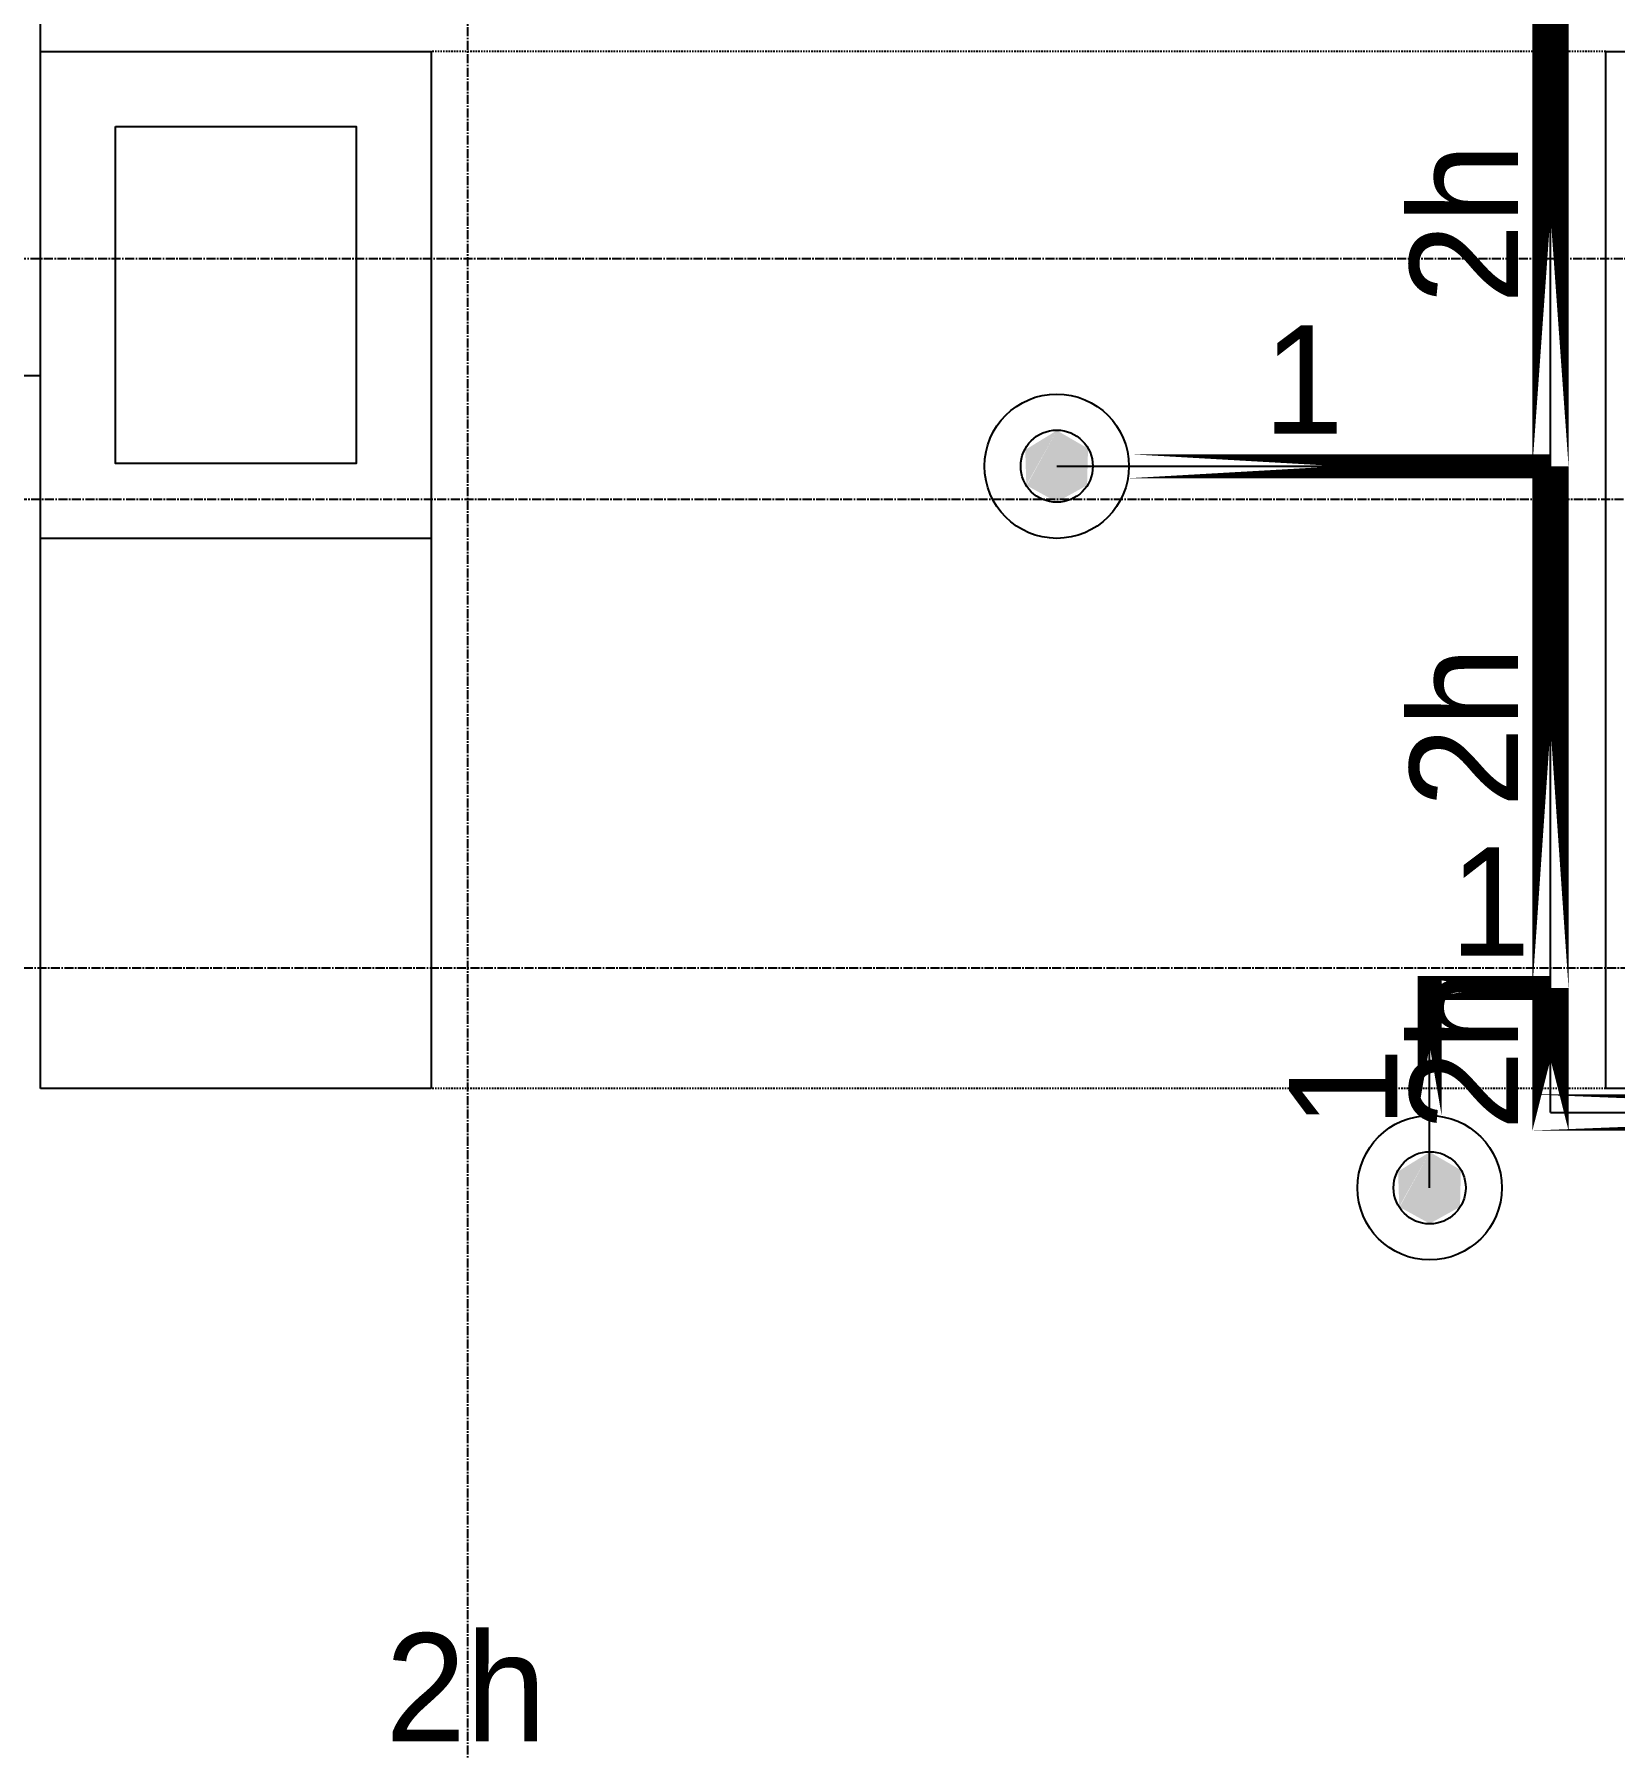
# Model space of a CAD drawing. Header units: inches. Extents: x -6955 to 13123, y -1334 to 3701.
# Drawn here: x 10951 to 11082.4, y 1634.7 to 1777.2 of the extents above; entities that cross this region are included whole.
import ezdxf
from ezdxf.enums import TextEntityAlignment as Align

# ---------------------------------------------------------------- set-up
doc = ezdxf.new("R2010")
doc.units = ezdxf.units.IN
doc.header["$MEASUREMENT"] = 0
doc.linetypes.add('CENTER2', pattern=[1.125, 0.75, -0.125, 0.125, -0.125])
doc.linetypes.add('HIDDEN2', pattern=[0.1875, 0.125, -0.0625])
for name, color, linetype in [('A-Flor-Soffit', 6, 'HIDDEN2'), ('A-Grid(SmallScale)', 11, 'CENTER2'), ('A-Wall-Full', 7, 'Continuous'), ('headdn', 7, 'Continuous'), ('PIPEBL', 4, 'Continuous'), ('pipemn', 6, 'Continuous'), ('PIPESPC', 7, 'Continuous'), ('TIDYPIPE', 7, 'Continuous')]:
    doc.layers.add(name, color=color, linetype=linetype)
doc.styles.add('PIPE', font='PIPE.SHX')

# ---------------------------------------------------------------- blocks, each defined once
blk = doc.blocks.new('dpend1')
for radius in [6, 3]:
    blk.add_circle((0, 0), radius)
for points in [[(0.01, 2.97), (-2.53, -1.59), (-2.62, 1.36)], [(0.01, 2.97), (-2.49, -1.59), (2.52, -1.59)], [(2.52, -1.59), (0.01, 2.97), (2.6, 1.47)], [(2.52, -1.59), (-2.53, -1.59), (0.01, -2.98)]]:
    blk.add_solid(points)
blk = doc.blocks.new('PIPESPC')
at = {"layer": 'PIPESPC', "style": 'PIPE', "width": 0.9}
blk.add_attdef('SIZE', text='', height=9, dxfattribs=at).set_placement((0, 4.02), align=Align.CENTER)
at = {"layer": 'PIPESPC', "style": 'PIPE', "flags": 1}
blk.add_attdef('SCHED', (25.3, 3.89), '', height=9, dxfattribs=at)

msp = doc.modelspace()

# ---------------------------------------------------------------- linework, layer by layer
at = {"layer": 'A-Flor-Soffit'}
for p, q in [((11081.6686, 1775.8061), (10984.0336, 1775.8061)), ((11081.6686, 1689.581), (10984.0336, 1689.5854))]:
    msp.add_line(p, q, dxfattribs=at)
at = {"layer": 'A-Grid(SmallScale)'}
for p, q in [((10987.0336, 3132.3201), (10987.0336, 1223.6428)), ((9340.835, 1758.5773), (13123.0336, 1758.5773)), ((9315.0336, 1738.5773), (13123.0336, 1738.5773)), ((13121.0336, 1699.5773), (9329.8438, 1699.5773))]:
    msp.add_line(p, q, dxfattribs=at)
at = {"layer": 'A-Wall-Full'}
for p, q in [((10951.5336, 1775.8061), (10951.5336, 1954.4523)), ((11081.6686, 1689.581), (11081.6686, 1775.8061)), ((11081.6686, 1775.8061), (11097.0336, 1775.8061)), ((10951.5336, 1689.5854), (10951.5336, 1735.3061)), ((10984.0336, 1735.3061), (10984.0336, 1689.5854)), ((10984.0336, 1689.5854), (10951.5336, 1689.5854)), ((11100.0236, 1689.581), (11081.6686, 1689.581))]:
    msp.add_line(p, q, dxfattribs=at)
for points in [[(10951.5336, 1775.8061), (10984.0336, 1775.8061), (10984.0336, 1735.3061), (10951.5336, 1735.3061)], [(10957.7836, 1769.5561), (10977.7836, 1769.5561), (10977.7836, 1741.5561), (10957.7836, 1741.5561)]]:
    msp.add_lwpolyline(points, close=True, dxfattribs=at)
msp.add_lwpolyline([(10951.5336, 1748.8273), (10932.2236, 1748.8273), (10932.2236, 1755.3354)], dxfattribs=at)
at = {"layer": 'PIPEBL'}
for p, q in [((11036.0336, 1741.3201), (11077.0807, 1741.3201)), ((11067.0336, 1681.3201), (11067.0336, 1697.929)), ((11077.0807, 1697.929), (11067.0336, 1697.929))]:
    msp.add_line(p, q, dxfattribs=at)
at = {"layer": 'pipemn'}
for p, q in [((11077.0807, 1741.3201), (11077.0807, 1781.6626)), ((11077.0807, 1697.929), (11077.0807, 1741.3201)), ((11077.0807, 1687.5773), (11077.0807, 1697.929)), ((11077.0807, 1687.5773), (11150.7486, 1687.5773))]:
    msp.add_line(p, q, dxfattribs=at)
at = {"layer": 'TIDYPIPE', "color": 7}
for points, const_width in [([(11077.0807, 1741.3201), (11077.0807, 1783.1626)], 3), ([(11042.0336, 1741.3201), (11077.0807, 1741.3201)], 2), ([(11077.0807, 1697.929), (11077.0807, 1741.3201)], 3), ([(11067.0336, 1687.3201), (11067.0336, 1698.929)], 2), ([(11077.0807, 1686.0773), (11077.0807, 1697.929)], 3), ([(11066.0336, 1697.929), (11077.0807, 1697.929)], 2), ([(11075.5807, 1687.5773), (11150.7486, 1687.5773)], 3)]:
    msp.add_lwpolyline(points, close=True, dxfattribs=dict(at, const_width=const_width))

# ---------------------------------------------------------------- block references
at = {"layer": 'headdn'}
for p in [(11036.0336, 1741.3201), (11067.0336, 1681.3201)]:
    msp.add_blockref('dpend1', p, dxfattribs=at)
at = {"layer": 'PIPESPC'}
ref = msp.add_blockref('PIPESPC', (11077.0807, 1761.4914), dxfattribs=dict(at, rotation=90))
ref.add_attrib('SIZE', '2h', dxfattribs={"color": 0, "height": 9, "rotation": 90, "style": 'PIPE'}).set_placement((11077.0807, 1761.4914), align=Align.BOTTOM_CENTER)
ref = msp.add_blockref('PIPESPC', (11056.5571, 1741.3201), dxfattribs=at)
ref.add_attrib('SIZE', '1', dxfattribs={"color": 0, "height": 9, "style": 'PIPE'}).set_placement((11056.5571, 1741.3201), align=Align.BOTTOM_CENTER)
ref = msp.add_blockref('PIPESPC', (11077.0807, 1719.6245), dxfattribs=dict(at, rotation=90))
ref.add_attrib('SIZE', '2h', dxfattribs={"color": 0, "height": 9, "rotation": 90, "style": 'PIPE'}).set_placement((11077.0807, 1719.6245), align=Align.BOTTOM_CENTER)
ref = msp.add_blockref('PIPESPC', (11072.0571, 1697.929), dxfattribs=at)
ref.add_attrib('SIZE', '1', dxfattribs={"color": 0, "height": 9, "style": 'PIPE'}).set_placement((11072.0571, 1697.929), align=Align.BOTTOM_CENTER)
ref = msp.add_blockref('PIPESPC', (11077.0807, 1692.7531), dxfattribs=dict(at, rotation=90))
ref.add_attrib('SIZE', '2h', dxfattribs={"color": 0, "height": 9, "rotation": 90, "style": 'PIPE'}).set_placement((11077.0807, 1692.7531), align=Align.BOTTOM_CENTER)
ref = msp.add_blockref('PIPESPC', (11067.0336, 1689.6245), dxfattribs=dict(at, rotation=90))
ref.add_attrib('SIZE', '1', dxfattribs={"color": 0, "height": 9, "rotation": 90, "style": 'PIPE'}).set_placement((11067.0336, 1689.6245), align=Align.BOTTOM_CENTER)
ref = msp.add_blockref('PIPESPC', (10986.9086, 1632.5773), dxfattribs=at)
ref.add_attrib('SIZE', '2h', dxfattribs={"color": 0, "height": 9, "style": 'PIPE'}).set_placement((10986.9086, 1632.5773), align=Align.BOTTOM_CENTER)

doc.saveas('drawing.dxf')
